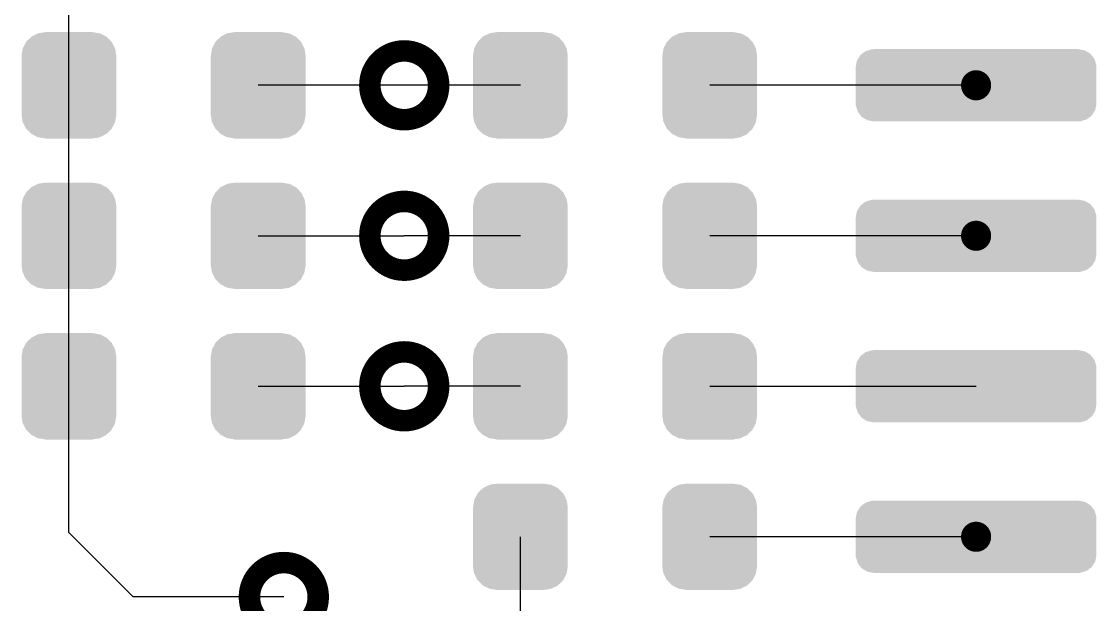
# Model space of a CAD drawing. Extents: x 295 to 953, y 10 to 290.
# Drawn here: x 724.42 to 742.57, y 193.83 to 203.66 of the extents above; entities that cross this region are included whole.
import ezdxf

# ---------------------------------------------------------------- set-up
doc = ezdxf.new("R2010")
doc.units = 0
doc.header["$LTSCALE"] = 5
doc.header["$MEASUREMENT"] = 0
doc.layers.get('0').update_dxf_attribs({"linetype": 'CONTINUOUS', "lineweight": 25})

msp = doc.modelspace()

# ---------------------------------------------------------------- linework, layer by layer
for p, q in [((725.222, 202.588), (725.222, 205.128)), ((725.222, 200.048), (725.222, 202.588)), ((730.881, 202.588), (728.417, 202.588)), ((732.842, 202.588), (730.881, 202.588)), ((740.533, 202.588), (736.037, 202.588)), ((725.222, 197.508), (725.222, 200.048)), ((728.417, 200.048), (730.881, 200.048)), ((732.842, 200.048), (730.881, 200.048)), ((740.533, 200.048), (736.037, 200.048)), ((725.222, 195.039), (725.222, 197.508)), ((728.417, 197.508), (730.881, 197.508)), ((732.842, 197.508), (730.881, 197.508)), ((736.037, 197.508), (740.533, 197.508)), ((726.309, 193.952), (725.222, 195.039)), ((732.842, 192.428), (732.842, 194.968)), ((740.533, 194.968), (736.037, 194.968)), ((728.849, 193.952), (726.309, 193.952))]:
    msp.add_line(p, q)
for points, const_width in [([(731.462, 202.588, -1), (730.301, 202.588, -1)], 0.363), ([(740.66, 202.588, -1), (740.406, 202.588, -1)], 0.254), ([(731.462, 200.048, -1), (730.301, 200.048, -1)], 0.363), ([(740.66, 200.048, -1), (740.406, 200.048, -1)], 0.254), ([(731.462, 197.508, -1), (730.301, 197.508, -1)], 0.363), ([(740.66, 194.968, -1), (740.406, 194.968, -1)], 0.254), ([(729.43, 193.952, -1), (728.269, 193.952, -1)], 0.363)]:
    msp.add_lwpolyline(points, format="xyb", close=True, dxfattribs=dict(const_width=const_width))
for points in [[(725.939, 203.326), (725.861, 203.405), (724.503, 203.326), (724.586, 203.405)], [(725.861, 203.405), (725.845, 203.413), (724.586, 203.405), (724.594, 203.413)], [(725.845, 203.413), (725.749, 203.464), (724.594, 203.413), (724.7, 203.464)], [(725.749, 203.464), (725.723, 203.468), (724.7, 203.464), (724.709, 203.468)], [(725.723, 203.468), (725.623, 203.484), (724.709, 203.468), (724.821, 203.484)], [(725.623, 203.484), (725.623, 203.487), (724.821, 203.484), (724.821, 203.487)], [(729.134, 203.326), (729.057, 203.405), (727.698, 203.326), (727.781, 203.405)], [(729.057, 203.405), (729.041, 203.413), (727.781, 203.405), (727.79, 203.413)], [(729.041, 203.413), (728.944, 203.464), (727.79, 203.413), (727.895, 203.464)], [(728.944, 203.464), (728.918, 203.468), (727.895, 203.464), (727.904, 203.468)], [(728.918, 203.468), (728.819, 203.484), (727.904, 203.468), (728.016, 203.484)], [(728.819, 203.484), (728.819, 203.487), (728.016, 203.484), (728.016, 203.487)], [(733.559, 203.326), (733.481, 203.405), (732.123, 203.326), (732.206, 203.405)], [(733.481, 203.405), (733.465, 203.413), (732.206, 203.405), (732.214, 203.413)], [(733.465, 203.413), (733.369, 203.464), (732.214, 203.413), (732.32, 203.464)], [(733.369, 203.464), (733.343, 203.468), (732.32, 203.464), (732.329, 203.468)], [(733.343, 203.468), (733.243, 203.484), (732.329, 203.468), (732.441, 203.484)], [(733.243, 203.484), (733.243, 203.487), (732.441, 203.484), (732.441, 203.487)], [(736.754, 203.326), (736.677, 203.405), (735.318, 203.326), (735.401, 203.405)], [(736.677, 203.405), (736.661, 203.413), (735.401, 203.405), (735.41, 203.413)], [(736.661, 203.413), (736.564, 203.464), (735.41, 203.413), (735.515, 203.464)], [(736.564, 203.464), (736.538, 203.468), (735.515, 203.464), (735.524, 203.468)], [(736.538, 203.468), (736.439, 203.484), (735.524, 203.468), (735.636, 203.484)], [(736.439, 203.484), (736.439, 203.487), (735.636, 203.484), (735.636, 203.487)], [(726.005, 203.2), (725.999, 203.213), (724.441, 203.2), (724.443, 203.213)], [(725.999, 203.213), (725.95, 203.314), (724.443, 203.213), (724.497, 203.314)], [(725.95, 203.314), (725.939, 203.326), (724.497, 203.314), (724.503, 203.326)], [(729.2, 203.2), (729.194, 203.213), (727.636, 203.2), (727.638, 203.213)], [(729.194, 203.213), (729.145, 203.314), (727.638, 203.213), (727.692, 203.314)], [(729.145, 203.314), (729.134, 203.326), (727.692, 203.314), (727.698, 203.326)], [(733.625, 203.2), (733.619, 203.213), (732.061, 203.2), (732.063, 203.213)], [(733.619, 203.213), (733.57, 203.314), (732.063, 203.213), (732.117, 203.314)], [(733.57, 203.314), (733.559, 203.326), (732.117, 203.314), (732.123, 203.326)], [(736.82, 203.2), (736.814, 203.213), (735.256, 203.2), (735.258, 203.213)], [(736.814, 203.213), (736.765, 203.314), (735.258, 203.213), (735.312, 203.314)], [(736.765, 203.314), (736.754, 203.326), (735.312, 203.314), (735.318, 203.326)], [(726.022, 203.088), (726.005, 203.2), (724.422, 203.088), (724.441, 203.2)], [(726.022, 203.086), (726.022, 203.088), (724.422, 203.086), (724.422, 203.088)], [(726.022, 202.09), (726.022, 203.086), (724.422, 202.09), (724.422, 203.086)], [(729.217, 203.088), (729.2, 203.2), (727.617, 203.088), (727.636, 203.2)], [(729.217, 203.086), (729.217, 203.088), (727.617, 203.086), (727.617, 203.088)], [(729.217, 202.09), (729.217, 203.086), (727.617, 202.09), (727.617, 203.086)], [(733.642, 203.088), (733.625, 203.2), (732.042, 203.088), (732.061, 203.2)], [(733.642, 203.086), (733.642, 203.088), (732.042, 203.086), (732.042, 203.088)], [(733.642, 202.09), (733.642, 203.086), (732.042, 202.09), (732.042, 203.086)], [(736.837, 203.088), (736.82, 203.2), (735.237, 203.088), (735.256, 203.2)], [(736.837, 203.086), (736.837, 203.088), (735.237, 203.086), (735.237, 203.088)], [(736.837, 202.09), (736.837, 203.086), (735.237, 202.09), (735.237, 203.086)], [(742.541, 203.002), (742.532, 203.032), (738.521, 203.002), (738.54, 203.032)], [(742.532, 203.032), (742.482, 203.096), (738.54, 203.032), (738.579, 203.096)], [(742.482, 203.096), (742.464, 203.12), (738.579, 203.096), (738.609, 203.12)], [(742.464, 203.12), (742.391, 203.164), (738.609, 203.12), (738.667, 203.164)], [(742.391, 203.164), (742.369, 203.177), (738.667, 203.164), (738.712, 203.177)], [(742.369, 203.177), (742.27, 203.196), (738.712, 203.177), (738.773, 203.196)], [(742.27, 203.196), (742.26, 203.198), (738.773, 203.196), (738.806, 203.198)], [(742.565, 202.893), (742.563, 202.926), (738.501, 202.893), (738.507, 202.926)], [(742.565, 202.283), (742.565, 202.893), (738.501, 202.283), (738.501, 202.893)], [(742.563, 202.926), (742.541, 203.002), (738.507, 202.926), (738.521, 203.002)], [(742.559, 202.25), (742.565, 202.283), (738.503, 202.25), (738.501, 202.283)], [(742.545, 202.174), (742.559, 202.25), (738.526, 202.174), (738.503, 202.25)], [(742.527, 202.144), (742.545, 202.174), (738.535, 202.144), (738.526, 202.174)], [(742.487, 202.08), (742.527, 202.144), (738.584, 202.08), (738.535, 202.144)], [(726.022, 202.088), (726.022, 202.09), (724.422, 202.088), (724.422, 202.09)], [(726.003, 201.976), (726.022, 202.088), (724.439, 201.976), (724.422, 202.088)], [(726.001, 201.963), (726.003, 201.976), (724.445, 201.963), (724.439, 201.976)], [(725.947, 201.862), (726.001, 201.963), (724.494, 201.862), (724.445, 201.963)], [(729.217, 202.088), (729.217, 202.09), (727.617, 202.088), (727.617, 202.09)], [(729.198, 201.976), (729.217, 202.088), (727.634, 201.976), (727.617, 202.088)], [(729.196, 201.963), (729.198, 201.976), (727.641, 201.963), (727.634, 201.976)], [(729.143, 201.862), (729.196, 201.963), (727.69, 201.862), (727.641, 201.963)], [(733.642, 202.088), (733.642, 202.09), (732.042, 202.088), (732.042, 202.09)], [(733.623, 201.976), (733.642, 202.088), (732.059, 201.976), (732.042, 202.088)], [(733.621, 201.963), (733.623, 201.976), (732.065, 201.963), (732.059, 201.976)], [(733.567, 201.862), (733.621, 201.963), (732.114, 201.862), (732.065, 201.963)], [(736.837, 202.088), (736.837, 202.09), (735.237, 202.088), (735.237, 202.09)], [(736.818, 201.976), (736.837, 202.088), (735.254, 201.976), (735.237, 202.088)], [(736.816, 201.963), (736.818, 201.976), (735.261, 201.963), (735.254, 201.976)], [(736.763, 201.862), (736.816, 201.963), (735.31, 201.862), (735.261, 201.963)], [(742.457, 202.056), (742.487, 202.08), (738.602, 202.056), (738.584, 202.08)], [(742.399, 202.012), (742.457, 202.056), (738.675, 202.012), (738.602, 202.056)], [(742.355, 201.999), (742.399, 202.012), (738.697, 201.999), (738.675, 202.012)], [(742.293, 201.98), (742.355, 201.999), (738.796, 201.98), (738.697, 201.999)], [(742.26, 201.978), (742.293, 201.98), (738.806, 201.978), (738.796, 201.98)], [(725.941, 201.85), (725.947, 201.862), (724.505, 201.85), (724.494, 201.862)], [(725.858, 201.771), (725.941, 201.85), (724.583, 201.771), (724.505, 201.85)], [(725.85, 201.763), (725.858, 201.771), (724.599, 201.763), (724.583, 201.771)], [(725.744, 201.712), (725.85, 201.763), (724.695, 201.712), (724.599, 201.763)], [(729.137, 201.85), (729.143, 201.862), (727.701, 201.85), (727.69, 201.862)], [(729.054, 201.771), (729.137, 201.85), (727.778, 201.771), (727.701, 201.85)], [(729.045, 201.763), (729.054, 201.771), (727.794, 201.763), (727.778, 201.771)], [(728.939, 201.712), (729.045, 201.763), (727.891, 201.712), (727.794, 201.763)], [(733.561, 201.85), (733.567, 201.862), (732.125, 201.85), (732.114, 201.862)], [(733.478, 201.771), (733.561, 201.85), (732.203, 201.771), (732.125, 201.85)], [(733.47, 201.763), (733.478, 201.771), (732.219, 201.763), (732.203, 201.771)], [(733.364, 201.712), (733.47, 201.763), (732.315, 201.712), (732.219, 201.763)], [(736.757, 201.85), (736.763, 201.862), (735.321, 201.85), (735.31, 201.862)], [(736.674, 201.771), (736.757, 201.85), (735.398, 201.771), (735.321, 201.85)], [(736.665, 201.763), (736.674, 201.771), (735.414, 201.763), (735.398, 201.771)], [(736.559, 201.712), (736.665, 201.763), (735.511, 201.712), (735.414, 201.763)], [(725.735, 201.708), (725.744, 201.712), (724.721, 201.708), (724.695, 201.712)], [(725.623, 201.692), (725.735, 201.708), (724.821, 201.692), (724.721, 201.708)], [(725.623, 201.689), (725.623, 201.692), (724.821, 201.689), (724.821, 201.692)], [(728.93, 201.708), (728.939, 201.712), (727.917, 201.708), (727.891, 201.712)], [(728.819, 201.692), (728.93, 201.708), (728.016, 201.692), (727.917, 201.708)], [(728.819, 201.689), (728.819, 201.692), (728.016, 201.689), (728.016, 201.692)], [(733.355, 201.708), (733.364, 201.712), (732.341, 201.708), (732.315, 201.712)], [(733.243, 201.692), (733.355, 201.708), (732.441, 201.692), (732.341, 201.708)], [(733.243, 201.689), (733.243, 201.692), (732.441, 201.689), (732.441, 201.692)], [(736.55, 201.708), (736.559, 201.712), (735.537, 201.708), (735.511, 201.712)], [(736.439, 201.692), (736.55, 201.708), (735.636, 201.692), (735.537, 201.708)], [(736.439, 201.689), (736.439, 201.692), (735.636, 201.689), (735.636, 201.692)], [(725.939, 200.786), (725.861, 200.865), (724.503, 200.786), (724.586, 200.865)], [(725.861, 200.865), (725.845, 200.873), (724.586, 200.865), (724.594, 200.873)], [(725.845, 200.873), (725.749, 200.924), (724.594, 200.873), (724.7, 200.924)], [(725.749, 200.924), (725.723, 200.928), (724.7, 200.924), (724.709, 200.928)], [(725.723, 200.928), (725.623, 200.944), (724.709, 200.928), (724.821, 200.944)], [(725.623, 200.944), (725.623, 200.947), (724.821, 200.944), (724.821, 200.947)], [(729.134, 200.786), (729.057, 200.865), (727.698, 200.786), (727.781, 200.865)], [(729.057, 200.865), (729.041, 200.873), (727.781, 200.865), (727.79, 200.873)], [(729.041, 200.873), (728.944, 200.924), (727.79, 200.873), (727.895, 200.924)], [(728.944, 200.924), (728.918, 200.928), (727.895, 200.924), (727.904, 200.928)], [(728.918, 200.928), (728.819, 200.944), (727.904, 200.928), (728.016, 200.944)], [(728.819, 200.944), (728.819, 200.947), (728.016, 200.944), (728.016, 200.947)], [(733.559, 200.786), (733.481, 200.865), (732.123, 200.786), (732.206, 200.865)], [(733.481, 200.865), (733.465, 200.873), (732.206, 200.865), (732.214, 200.873)], [(733.465, 200.873), (733.369, 200.924), (732.214, 200.873), (732.32, 200.924)], [(733.369, 200.924), (733.343, 200.928), (732.32, 200.924), (732.329, 200.928)], [(733.343, 200.928), (733.243, 200.944), (732.329, 200.928), (732.441, 200.944)], [(733.243, 200.944), (733.243, 200.947), (732.441, 200.944), (732.441, 200.947)], [(736.754, 200.786), (736.677, 200.865), (735.318, 200.786), (735.401, 200.865)], [(736.677, 200.865), (736.661, 200.873), (735.401, 200.865), (735.41, 200.873)], [(736.661, 200.873), (736.564, 200.924), (735.41, 200.873), (735.515, 200.924)], [(736.564, 200.924), (736.538, 200.928), (735.515, 200.924), (735.524, 200.928)], [(736.538, 200.928), (736.439, 200.944), (735.524, 200.928), (735.636, 200.944)], [(736.439, 200.944), (736.439, 200.947), (735.636, 200.944), (735.636, 200.947)], [(726.005, 200.66), (725.999, 200.673), (724.441, 200.66), (724.443, 200.673)], [(725.999, 200.673), (725.95, 200.774), (724.443, 200.673), (724.497, 200.774)], [(725.95, 200.774), (725.939, 200.786), (724.497, 200.774), (724.503, 200.786)], [(729.2, 200.66), (729.194, 200.673), (727.636, 200.66), (727.638, 200.673)], [(729.194, 200.673), (729.145, 200.774), (727.638, 200.673), (727.692, 200.774)], [(729.145, 200.774), (729.134, 200.786), (727.692, 200.774), (727.698, 200.786)], [(733.625, 200.66), (733.619, 200.673), (732.061, 200.66), (732.063, 200.673)], [(733.619, 200.673), (733.57, 200.774), (732.063, 200.673), (732.117, 200.774)], [(733.57, 200.774), (733.559, 200.786), (732.117, 200.774), (732.123, 200.786)], [(736.82, 200.66), (736.814, 200.673), (735.256, 200.66), (735.258, 200.673)], [(736.814, 200.673), (736.765, 200.774), (735.258, 200.673), (735.312, 200.774)], [(736.765, 200.774), (736.754, 200.786), (735.312, 200.774), (735.318, 200.786)], [(726.022, 200.548), (726.005, 200.66), (724.422, 200.548), (724.441, 200.66)], [(726.022, 200.546), (726.022, 200.548), (724.422, 200.546), (724.422, 200.548)], [(726.022, 199.55), (726.022, 200.546), (724.422, 199.55), (724.422, 200.546)], [(729.217, 200.548), (729.2, 200.66), (727.617, 200.548), (727.636, 200.66)], [(729.217, 200.546), (729.217, 200.548), (727.617, 200.546), (727.617, 200.548)], [(729.217, 199.55), (729.217, 200.546), (727.617, 199.55), (727.617, 200.546)], [(733.642, 200.548), (733.625, 200.66), (732.042, 200.548), (732.061, 200.66)], [(733.642, 200.546), (733.642, 200.548), (732.042, 200.546), (732.042, 200.548)], [(733.642, 199.55), (733.642, 200.546), (732.042, 199.55), (732.042, 200.546)], [(736.837, 200.548), (736.82, 200.66), (735.237, 200.548), (735.256, 200.66)], [(736.837, 200.546), (736.837, 200.548), (735.237, 200.546), (735.237, 200.548)], [(736.837, 199.55), (736.837, 200.546), (735.237, 199.55), (735.237, 200.546)], [(742.541, 200.462), (742.532, 200.492), (738.521, 200.462), (738.54, 200.492)], [(742.532, 200.492), (742.482, 200.556), (738.54, 200.492), (738.579, 200.556)], [(742.482, 200.556), (742.464, 200.58), (738.579, 200.556), (738.609, 200.58)], [(742.464, 200.58), (742.391, 200.624), (738.609, 200.58), (738.667, 200.624)], [(742.391, 200.624), (742.369, 200.637), (738.667, 200.624), (738.712, 200.637)], [(742.369, 200.637), (742.27, 200.656), (738.712, 200.637), (738.773, 200.656)], [(742.27, 200.656), (742.26, 200.658), (738.773, 200.656), (738.806, 200.658)], [(742.565, 200.353), (742.563, 200.386), (738.501, 200.353), (738.507, 200.386)], [(742.565, 199.743), (742.565, 200.353), (738.501, 199.743), (738.501, 200.353)], [(742.563, 200.386), (742.541, 200.462), (738.507, 200.386), (738.521, 200.462)], [(742.559, 199.71), (742.565, 199.743), (738.503, 199.71), (738.501, 199.743)], [(742.545, 199.634), (742.559, 199.71), (738.526, 199.634), (738.503, 199.71)], [(742.527, 199.604), (742.545, 199.634), (738.535, 199.604), (738.526, 199.634)], [(742.487, 199.54), (742.527, 199.604), (738.584, 199.54), (738.535, 199.604)], [(726.022, 199.548), (726.022, 199.55), (724.422, 199.548), (724.422, 199.55)], [(726.003, 199.436), (726.022, 199.548), (724.439, 199.436), (724.422, 199.548)], [(726.001, 199.423), (726.003, 199.436), (724.445, 199.423), (724.439, 199.436)], [(725.947, 199.322), (726.001, 199.423), (724.494, 199.322), (724.445, 199.423)], [(729.217, 199.548), (729.217, 199.55), (727.617, 199.548), (727.617, 199.55)], [(729.198, 199.436), (729.217, 199.548), (727.634, 199.436), (727.617, 199.548)], [(729.196, 199.423), (729.198, 199.436), (727.641, 199.423), (727.634, 199.436)], [(729.143, 199.322), (729.196, 199.423), (727.69, 199.322), (727.641, 199.423)], [(733.642, 199.548), (733.642, 199.55), (732.042, 199.548), (732.042, 199.55)], [(733.623, 199.436), (733.642, 199.548), (732.059, 199.436), (732.042, 199.548)], [(733.621, 199.423), (733.623, 199.436), (732.065, 199.423), (732.059, 199.436)], [(733.567, 199.322), (733.621, 199.423), (732.114, 199.322), (732.065, 199.423)], [(736.837, 199.548), (736.837, 199.55), (735.237, 199.548), (735.237, 199.55)], [(736.818, 199.436), (736.837, 199.548), (735.254, 199.436), (735.237, 199.548)], [(736.816, 199.423), (736.818, 199.436), (735.261, 199.423), (735.254, 199.436)], [(736.763, 199.322), (736.816, 199.423), (735.31, 199.322), (735.261, 199.423)], [(742.457, 199.516), (742.487, 199.54), (738.602, 199.516), (738.584, 199.54)], [(742.399, 199.472), (742.457, 199.516), (738.675, 199.472), (738.602, 199.516)], [(742.355, 199.459), (742.399, 199.472), (738.697, 199.459), (738.675, 199.472)], [(742.293, 199.44), (742.355, 199.459), (738.796, 199.44), (738.697, 199.459)], [(742.26, 199.438), (742.293, 199.44), (738.806, 199.438), (738.796, 199.44)], [(725.941, 199.31), (725.947, 199.322), (724.505, 199.31), (724.494, 199.322)], [(725.858, 199.231), (725.941, 199.31), (724.583, 199.231), (724.505, 199.31)], [(725.85, 199.223), (725.858, 199.231), (724.599, 199.223), (724.583, 199.231)], [(725.744, 199.172), (725.85, 199.223), (724.695, 199.172), (724.599, 199.223)], [(729.137, 199.31), (729.143, 199.322), (727.701, 199.31), (727.69, 199.322)], [(729.054, 199.231), (729.137, 199.31), (727.778, 199.231), (727.701, 199.31)], [(729.045, 199.223), (729.054, 199.231), (727.794, 199.223), (727.778, 199.231)], [(728.939, 199.172), (729.045, 199.223), (727.891, 199.172), (727.794, 199.223)], [(733.561, 199.31), (733.567, 199.322), (732.125, 199.31), (732.114, 199.322)], [(733.478, 199.231), (733.561, 199.31), (732.203, 199.231), (732.125, 199.31)], [(733.47, 199.223), (733.478, 199.231), (732.219, 199.223), (732.203, 199.231)], [(733.364, 199.172), (733.47, 199.223), (732.315, 199.172), (732.219, 199.223)], [(736.757, 199.31), (736.763, 199.322), (735.321, 199.31), (735.31, 199.322)], [(736.674, 199.231), (736.757, 199.31), (735.398, 199.231), (735.321, 199.31)], [(736.665, 199.223), (736.674, 199.231), (735.414, 199.223), (735.398, 199.231)], [(736.559, 199.172), (736.665, 199.223), (735.511, 199.172), (735.414, 199.223)], [(725.735, 199.168), (725.744, 199.172), (724.721, 199.168), (724.695, 199.172)], [(725.623, 199.152), (725.735, 199.168), (724.821, 199.152), (724.721, 199.168)], [(725.623, 199.149), (725.623, 199.152), (724.821, 199.149), (724.821, 199.152)], [(728.93, 199.168), (728.939, 199.172), (727.917, 199.168), (727.891, 199.172)], [(728.819, 199.152), (728.93, 199.168), (728.016, 199.152), (727.917, 199.168)], [(728.819, 199.149), (728.819, 199.152), (728.016, 199.149), (728.016, 199.152)], [(733.355, 199.168), (733.364, 199.172), (732.341, 199.168), (732.315, 199.172)], [(733.243, 199.152), (733.355, 199.168), (732.441, 199.152), (732.341, 199.168)], [(733.243, 199.149), (733.243, 199.152), (732.441, 199.149), (732.441, 199.152)], [(736.55, 199.168), (736.559, 199.172), (735.537, 199.168), (735.511, 199.172)], [(736.439, 199.152), (736.55, 199.168), (735.636, 199.152), (735.537, 199.168)], [(736.439, 199.149), (736.439, 199.152), (735.636, 199.149), (735.636, 199.152)], [(725.939, 198.246), (725.861, 198.325), (724.503, 198.246), (724.586, 198.325)], [(725.861, 198.325), (725.845, 198.333), (724.586, 198.325), (724.594, 198.333)], [(725.845, 198.333), (725.749, 198.384), (724.594, 198.333), (724.7, 198.384)], [(725.749, 198.384), (725.723, 198.388), (724.7, 198.384), (724.709, 198.388)], [(725.723, 198.388), (725.623, 198.404), (724.709, 198.388), (724.821, 198.404)], [(725.623, 198.404), (725.623, 198.407), (724.821, 198.404), (724.821, 198.407)], [(729.134, 198.246), (729.057, 198.325), (727.698, 198.246), (727.781, 198.325)], [(729.057, 198.325), (729.041, 198.333), (727.781, 198.325), (727.79, 198.333)], [(729.041, 198.333), (728.944, 198.384), (727.79, 198.333), (727.895, 198.384)], [(728.944, 198.384), (728.918, 198.388), (727.895, 198.384), (727.904, 198.388)], [(728.918, 198.388), (728.819, 198.404), (727.904, 198.388), (728.016, 198.404)], [(728.819, 198.404), (728.819, 198.407), (728.016, 198.404), (728.016, 198.407)], [(733.559, 198.246), (733.481, 198.325), (732.123, 198.246), (732.206, 198.325)], [(733.481, 198.325), (733.465, 198.333), (732.206, 198.325), (732.214, 198.333)], [(733.465, 198.333), (733.369, 198.384), (732.214, 198.333), (732.32, 198.384)], [(733.369, 198.384), (733.343, 198.388), (732.32, 198.384), (732.329, 198.388)], [(733.343, 198.388), (733.243, 198.404), (732.329, 198.388), (732.441, 198.404)], [(733.243, 198.404), (733.243, 198.407), (732.441, 198.404), (732.441, 198.407)], [(736.754, 198.246), (736.677, 198.325), (735.318, 198.246), (735.401, 198.325)], [(736.677, 198.325), (736.661, 198.333), (735.401, 198.325), (735.41, 198.333)], [(736.661, 198.333), (736.564, 198.384), (735.41, 198.333), (735.515, 198.384)], [(736.564, 198.384), (736.538, 198.388), (735.515, 198.384), (735.524, 198.388)], [(736.538, 198.388), (736.439, 198.404), (735.524, 198.388), (735.636, 198.404)], [(736.439, 198.404), (736.439, 198.407), (735.636, 198.404), (735.636, 198.407)], [(726.005, 198.12), (725.999, 198.133), (724.441, 198.12), (724.443, 198.133)], [(725.999, 198.133), (725.95, 198.234), (724.443, 198.133), (724.497, 198.234)], [(725.95, 198.234), (725.939, 198.246), (724.497, 198.234), (724.503, 198.246)], [(729.2, 198.12), (729.194, 198.133), (727.636, 198.12), (727.638, 198.133)], [(729.194, 198.133), (729.145, 198.234), (727.638, 198.133), (727.692, 198.234)], [(729.145, 198.234), (729.134, 198.246), (727.692, 198.234), (727.698, 198.246)], [(733.625, 198.12), (733.619, 198.133), (732.061, 198.12), (732.063, 198.133)], [(733.619, 198.133), (733.57, 198.234), (732.063, 198.133), (732.117, 198.234)], [(733.57, 198.234), (733.559, 198.246), (732.117, 198.234), (732.123, 198.246)], [(736.82, 198.12), (736.814, 198.133), (735.256, 198.12), (735.258, 198.133)], [(736.814, 198.133), (736.765, 198.234), (735.258, 198.133), (735.312, 198.234)], [(736.765, 198.234), (736.754, 198.246), (735.312, 198.234), (735.318, 198.246)], [(726.022, 198.008), (726.005, 198.12), (724.422, 198.008), (724.441, 198.12)], [(726.022, 198.006), (726.022, 198.008), (724.422, 198.006), (724.422, 198.008)], [(726.022, 197.01), (726.022, 198.006), (724.422, 197.01), (724.422, 198.006)], [(729.217, 198.008), (729.2, 198.12), (727.617, 198.008), (727.636, 198.12)], [(729.217, 198.006), (729.217, 198.008), (727.617, 198.006), (727.617, 198.008)], [(729.217, 197.01), (729.217, 198.006), (727.617, 197.01), (727.617, 198.006)], [(733.642, 198.008), (733.625, 198.12), (732.042, 198.008), (732.061, 198.12)], [(733.642, 198.006), (733.642, 198.008), (732.042, 198.006), (732.042, 198.008)], [(733.642, 197.01), (733.642, 198.006), (732.042, 197.01), (732.042, 198.006)], [(736.837, 198.008), (736.82, 198.12), (735.237, 198.008), (735.256, 198.12)], [(736.837, 198.006), (736.837, 198.008), (735.237, 198.006), (735.237, 198.008)], [(736.837, 197.01), (736.837, 198.006), (735.237, 197.01), (735.237, 198.006)], [(742.541, 197.922), (742.532, 197.952), (738.521, 197.922), (738.54, 197.952)], [(742.532, 197.952), (742.482, 198.016), (738.54, 197.952), (738.579, 198.016)], [(742.482, 198.016), (742.464, 198.04), (738.579, 198.016), (738.609, 198.04)], [(742.464, 198.04), (742.391, 198.084), (738.609, 198.04), (738.667, 198.084)], [(742.391, 198.084), (742.369, 198.097), (738.667, 198.084), (738.712, 198.097)], [(742.369, 198.097), (742.27, 198.116), (738.712, 198.097), (738.773, 198.116)], [(742.27, 198.116), (742.26, 198.118), (738.773, 198.116), (738.806, 198.118)], [(742.565, 197.813), (742.563, 197.846), (738.501, 197.813), (738.507, 197.846)], [(742.565, 197.203), (742.565, 197.813), (738.501, 197.203), (738.501, 197.813)], [(742.563, 197.846), (742.541, 197.922), (738.507, 197.846), (738.521, 197.922)], [(742.559, 197.17), (742.565, 197.203), (738.503, 197.17), (738.501, 197.203)], [(742.545, 197.094), (742.559, 197.17), (738.526, 197.094), (738.503, 197.17)], [(742.527, 197.064), (742.545, 197.094), (738.535, 197.064), (738.526, 197.094)], [(742.487, 197), (742.527, 197.064), (738.584, 197), (738.535, 197.064)], [(726.022, 197.008), (726.022, 197.01), (724.422, 197.008), (724.422, 197.01)], [(726.003, 196.896), (726.022, 197.008), (724.439, 196.896), (724.422, 197.008)], [(726.001, 196.883), (726.003, 196.896), (724.445, 196.883), (724.439, 196.896)], [(725.947, 196.782), (726.001, 196.883), (724.494, 196.782), (724.445, 196.883)], [(729.217, 197.008), (729.217, 197.01), (727.617, 197.008), (727.617, 197.01)], [(729.198, 196.896), (729.217, 197.008), (727.634, 196.896), (727.617, 197.008)], [(729.196, 196.883), (729.198, 196.896), (727.641, 196.883), (727.634, 196.896)], [(729.143, 196.782), (729.196, 196.883), (727.69, 196.782), (727.641, 196.883)], [(733.642, 197.008), (733.642, 197.01), (732.042, 197.008), (732.042, 197.01)], [(733.623, 196.896), (733.642, 197.008), (732.059, 196.896), (732.042, 197.008)], [(733.621, 196.883), (733.623, 196.896), (732.065, 196.883), (732.059, 196.896)], [(733.567, 196.782), (733.621, 196.883), (732.114, 196.782), (732.065, 196.883)], [(736.837, 197.008), (736.837, 197.01), (735.237, 197.008), (735.237, 197.01)], [(736.818, 196.896), (736.837, 197.008), (735.254, 196.896), (735.237, 197.008)], [(736.816, 196.883), (736.818, 196.896), (735.261, 196.883), (735.254, 196.896)], [(736.763, 196.782), (736.816, 196.883), (735.31, 196.782), (735.261, 196.883)], [(742.457, 196.976), (742.487, 197), (738.602, 196.976), (738.584, 197)], [(742.399, 196.932), (742.457, 196.976), (738.675, 196.932), (738.602, 196.976)], [(742.355, 196.919), (742.399, 196.932), (738.697, 196.919), (738.675, 196.932)], [(742.293, 196.9), (742.355, 196.919), (738.796, 196.9), (738.697, 196.919)], [(742.26, 196.898), (742.293, 196.9), (738.806, 196.898), (738.796, 196.9)], [(725.941, 196.77), (725.947, 196.782), (724.505, 196.77), (724.494, 196.782)], [(725.858, 196.691), (725.941, 196.77), (724.583, 196.691), (724.505, 196.77)], [(725.85, 196.683), (725.858, 196.691), (724.599, 196.683), (724.583, 196.691)], [(725.744, 196.632), (725.85, 196.683), (724.695, 196.632), (724.599, 196.683)], [(729.137, 196.77), (729.143, 196.782), (727.701, 196.77), (727.69, 196.782)], [(729.054, 196.691), (729.137, 196.77), (727.778, 196.691), (727.701, 196.77)], [(729.045, 196.683), (729.054, 196.691), (727.794, 196.683), (727.778, 196.691)], [(728.939, 196.632), (729.045, 196.683), (727.891, 196.632), (727.794, 196.683)], [(733.561, 196.77), (733.567, 196.782), (732.125, 196.77), (732.114, 196.782)], [(733.478, 196.691), (733.561, 196.77), (732.203, 196.691), (732.125, 196.77)], [(733.47, 196.683), (733.478, 196.691), (732.219, 196.683), (732.203, 196.691)], [(733.364, 196.632), (733.47, 196.683), (732.315, 196.632), (732.219, 196.683)], [(736.757, 196.77), (736.763, 196.782), (735.321, 196.77), (735.31, 196.782)], [(736.674, 196.691), (736.757, 196.77), (735.398, 196.691), (735.321, 196.77)], [(736.665, 196.683), (736.674, 196.691), (735.414, 196.683), (735.398, 196.691)], [(736.559, 196.632), (736.665, 196.683), (735.511, 196.632), (735.414, 196.683)], [(725.735, 196.628), (725.744, 196.632), (724.721, 196.628), (724.695, 196.632)], [(725.623, 196.612), (725.735, 196.628), (724.821, 196.612), (724.721, 196.628)], [(725.623, 196.609), (725.623, 196.612), (724.821, 196.609), (724.821, 196.612)], [(728.93, 196.628), (728.939, 196.632), (727.917, 196.628), (727.891, 196.632)], [(728.819, 196.612), (728.93, 196.628), (728.016, 196.612), (727.917, 196.628)], [(728.819, 196.609), (728.819, 196.612), (728.016, 196.609), (728.016, 196.612)], [(733.355, 196.628), (733.364, 196.632), (732.341, 196.628), (732.315, 196.632)], [(733.243, 196.612), (733.355, 196.628), (732.441, 196.612), (732.341, 196.628)], [(733.243, 196.609), (733.243, 196.612), (732.441, 196.609), (732.441, 196.612)], [(736.55, 196.628), (736.559, 196.632), (735.537, 196.628), (735.511, 196.632)], [(736.439, 196.612), (736.55, 196.628), (735.636, 196.612), (735.537, 196.628)], [(736.439, 196.609), (736.439, 196.612), (735.636, 196.609), (735.636, 196.612)], [(733.559, 195.706), (733.481, 195.785), (732.123, 195.706), (732.206, 195.785)], [(733.481, 195.785), (733.465, 195.793), (732.206, 195.785), (732.214, 195.793)], [(733.465, 195.793), (733.369, 195.844), (732.214, 195.793), (732.32, 195.844)], [(733.369, 195.844), (733.343, 195.848), (732.32, 195.844), (732.329, 195.848)], [(733.343, 195.848), (733.243, 195.864), (732.329, 195.848), (732.441, 195.864)], [(733.243, 195.864), (733.243, 195.867), (732.441, 195.864), (732.441, 195.867)], [(736.754, 195.706), (736.677, 195.785), (735.318, 195.706), (735.401, 195.785)], [(736.677, 195.785), (736.661, 195.793), (735.401, 195.785), (735.41, 195.793)], [(736.661, 195.793), (736.564, 195.844), (735.41, 195.793), (735.515, 195.844)], [(736.564, 195.844), (736.538, 195.848), (735.515, 195.844), (735.524, 195.848)], [(736.538, 195.848), (736.439, 195.864), (735.524, 195.848), (735.636, 195.864)], [(736.439, 195.864), (736.439, 195.867), (735.636, 195.864), (735.636, 195.867)], [(733.625, 195.58), (733.619, 195.593), (732.061, 195.58), (732.063, 195.593)], [(733.619, 195.593), (733.57, 195.694), (732.063, 195.593), (732.117, 195.694)], [(733.57, 195.694), (733.559, 195.706), (732.117, 195.694), (732.123, 195.706)], [(736.82, 195.58), (736.814, 195.593), (735.256, 195.58), (735.258, 195.593)], [(736.814, 195.593), (736.765, 195.694), (735.258, 195.593), (735.312, 195.694)], [(736.765, 195.694), (736.754, 195.706), (735.312, 195.694), (735.318, 195.706)], [(733.642, 195.468), (733.625, 195.58), (732.042, 195.468), (732.061, 195.58)], [(733.642, 195.466), (733.642, 195.468), (732.042, 195.466), (732.042, 195.468)], [(733.642, 194.47), (733.642, 195.466), (732.042, 194.47), (732.042, 195.466)], [(736.837, 195.468), (736.82, 195.58), (735.237, 195.468), (735.256, 195.58)], [(736.837, 195.466), (736.837, 195.468), (735.237, 195.466), (735.237, 195.468)], [(736.837, 194.47), (736.837, 195.466), (735.237, 194.47), (735.237, 195.466)], [(742.541, 195.382), (742.532, 195.412), (738.521, 195.382), (738.54, 195.412)], [(742.532, 195.412), (742.482, 195.476), (738.54, 195.412), (738.579, 195.476)], [(742.482, 195.476), (742.464, 195.5), (738.579, 195.476), (738.609, 195.5)], [(742.464, 195.5), (742.391, 195.544), (738.609, 195.5), (738.667, 195.544)], [(742.391, 195.544), (742.369, 195.557), (738.667, 195.544), (738.712, 195.557)], [(742.369, 195.557), (742.27, 195.576), (738.712, 195.557), (738.773, 195.576)], [(742.27, 195.576), (742.26, 195.578), (738.773, 195.576), (738.806, 195.578)], [(742.565, 195.273), (742.563, 195.306), (738.501, 195.273), (738.507, 195.306)], [(742.565, 194.663), (742.565, 195.273), (738.501, 194.663), (738.501, 195.273)], [(742.563, 195.306), (742.541, 195.382), (738.507, 195.306), (738.521, 195.382)], [(742.559, 194.63), (742.565, 194.663), (738.503, 194.63), (738.501, 194.663)], [(742.545, 194.554), (742.559, 194.63), (738.526, 194.554), (738.503, 194.63)], [(742.527, 194.524), (742.545, 194.554), (738.535, 194.524), (738.526, 194.554)], [(742.487, 194.46), (742.527, 194.524), (738.584, 194.46), (738.535, 194.524)], [(733.642, 194.468), (733.642, 194.47), (732.042, 194.468), (732.042, 194.47)], [(733.623, 194.356), (733.642, 194.468), (732.059, 194.356), (732.042, 194.468)], [(733.621, 194.343), (733.623, 194.356), (732.065, 194.343), (732.059, 194.356)], [(733.567, 194.242), (733.621, 194.343), (732.114, 194.242), (732.065, 194.343)], [(736.837, 194.468), (736.837, 194.47), (735.237, 194.468), (735.237, 194.47)], [(736.818, 194.356), (736.837, 194.468), (735.254, 194.356), (735.237, 194.468)], [(736.816, 194.343), (736.818, 194.356), (735.261, 194.343), (735.254, 194.356)], [(736.763, 194.242), (736.816, 194.343), (735.31, 194.242), (735.261, 194.343)], [(742.457, 194.436), (742.487, 194.46), (738.602, 194.436), (738.584, 194.46)], [(742.399, 194.392), (742.457, 194.436), (738.675, 194.392), (738.602, 194.436)], [(742.355, 194.379), (742.399, 194.392), (738.697, 194.379), (738.675, 194.392)], [(742.293, 194.36), (742.355, 194.379), (738.796, 194.36), (738.697, 194.379)], [(742.26, 194.358), (742.293, 194.36), (738.806, 194.358), (738.796, 194.36)], [(733.561, 194.23), (733.567, 194.242), (732.125, 194.23), (732.114, 194.242)], [(733.478, 194.151), (733.561, 194.23), (732.203, 194.151), (732.125, 194.23)], [(733.47, 194.143), (733.478, 194.151), (732.219, 194.143), (732.203, 194.151)], [(733.364, 194.092), (733.47, 194.143), (732.315, 194.092), (732.219, 194.143)], [(736.757, 194.23), (736.763, 194.242), (735.321, 194.23), (735.31, 194.242)], [(736.674, 194.151), (736.757, 194.23), (735.398, 194.151), (735.321, 194.23)], [(736.665, 194.143), (736.674, 194.151), (735.414, 194.143), (735.398, 194.151)], [(736.559, 194.092), (736.665, 194.143), (735.511, 194.092), (735.414, 194.143)], [(733.355, 194.088), (733.364, 194.092), (732.341, 194.088), (732.315, 194.092)], [(733.243, 194.072), (733.355, 194.088), (732.441, 194.072), (732.341, 194.088)], [(733.243, 194.069), (733.243, 194.072), (732.441, 194.069), (732.441, 194.072)], [(736.55, 194.088), (736.559, 194.092), (735.537, 194.088), (735.511, 194.092)], [(736.439, 194.072), (736.55, 194.088), (735.636, 194.072), (735.537, 194.088)], [(736.439, 194.069), (736.439, 194.072), (735.636, 194.069), (735.636, 194.072)]]:
    msp.add_solid(points)

doc.saveas('drawing.dxf')
